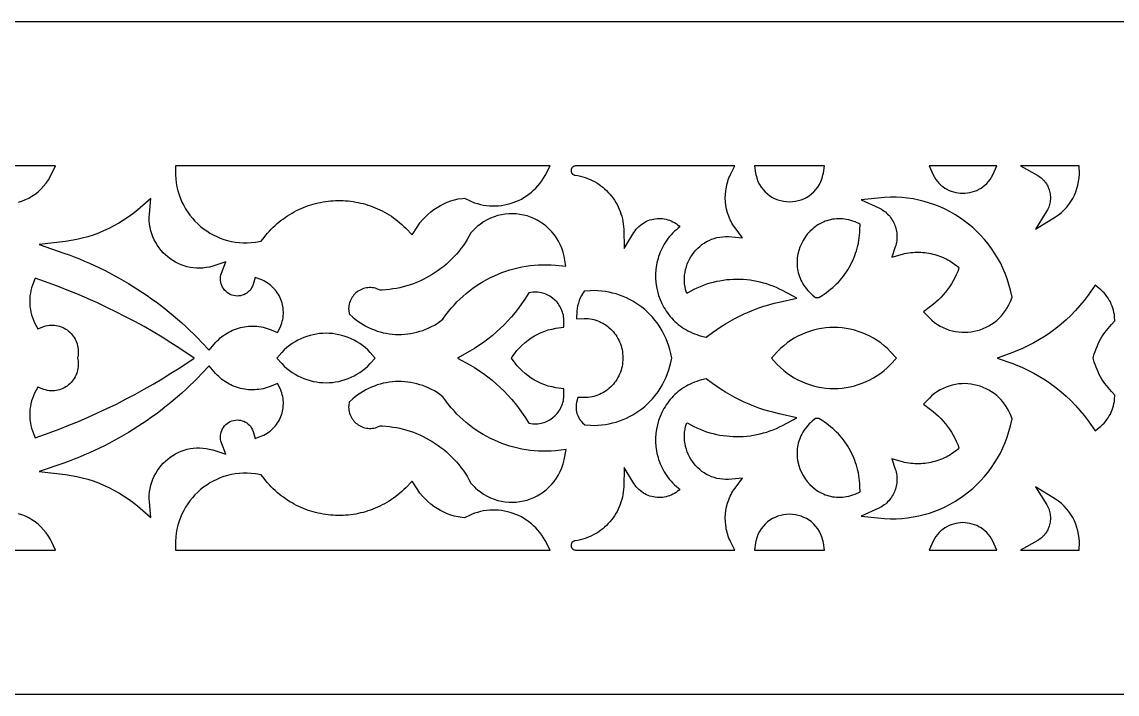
# Model space of a CAD drawing. Extents: x 431 to 1231, y 1060 to 1200.
# Drawn here: x 577.6 to 805.5, y 1060.1 to 1200.1 of the extents above; entities that cross this region are included whole.
import ezdxf

# ---------------------------------------------------------------- set-up
doc = ezdxf.new("R2010")
doc.units = 0
doc.layers.add('LAYER_2', color=174, linetype='CONTINUOUS')

msp = doc.modelspace()

# ---------------------------------------------------------------- linework, layer by layer
at = {"layer": 'LAYER_2'}
for points in [[(430.92, 1060.08), (1230.92, 1060.08), (1230.92, 1200.08), (430.92, 1200.08)], [(687.5, 1170.08), (609.49, 1170.08), (609.51, 1168.25), (609.57, 1167.39), (609.67, 1166.54), (609.83, 1165.71), (610.02, 1164.89), (610.27, 1164.1), (610.55, 1163.33), (610.87, 1162.57), (611.23, 1161.84), (611.63, 1161.14), (612.07, 1160.46), (612.54, 1159.81), (613.05, 1159.19), (613.58, 1158.59), (614.15, 1158.03), (614.74, 1157.5), (615.37, 1157), (616.01, 1156.54), (616.69, 1156.11), (617.38, 1155.71), (618.1, 1155.36), (618.84, 1155.05), (619.6, 1154.77), (620.37, 1154.54), (621.17, 1154.35), (621.97, 1154.21), (622.79, 1154.11), (623.62, 1154.06), (624.46, 1154.06), (625.3, 1154.11), (626.15, 1154.21), (627.37, 1154.42), (627.97, 1155.21), (628.33, 1155.66), (628.7, 1156.09), (629.08, 1156.52), (629.46, 1156.93), (629.86, 1157.32), (630.27, 1157.71), (630.68, 1158.08), (631.1, 1158.43), (631.53, 1158.77), (631.97, 1159.1), (632.41, 1159.42), (632.86, 1159.72), (633.32, 1160), (633.79, 1160.28), (634.25, 1160.54), (634.73, 1160.79), (635.21, 1161.02), (635.69, 1161.24), (636.18, 1161.44), (636.68, 1161.64), (637.18, 1161.81), (637.68, 1161.98), (638.18, 1162.13), (638.69, 1162.27), (639.2, 1162.39), (639.72, 1162.5), (640.23, 1162.6), (640.75, 1162.68), (641.27, 1162.75), (641.8, 1162.8), (642.32, 1162.84), (642.84, 1162.87), (643.37, 1162.88), (643.89, 1162.88), (644.42, 1162.86), (644.94, 1162.83), (645.46, 1162.79), (645.99, 1162.73), (646.51, 1162.66), (647.03, 1162.57), (647.55, 1162.48), (648.06, 1162.36), (648.58, 1162.23), (649.09, 1162.09), (649.59, 1161.94), (650.1, 1161.77), (650.6, 1161.58), (651.1, 1161.38), (651.59, 1161.17), (652.08, 1160.94), (652.56, 1160.7), (653.04, 1160.45), (653.52, 1160.18), (653.98, 1159.89), (654.45, 1159.59), (654.9, 1159.28), (655.35, 1158.95), (655.79, 1158.61), (656.23, 1158.25), (656.66, 1157.88), (657.08, 1157.5), (657.49, 1157.09), (658.8, 1155.75), (659.93, 1157.55), (660.41, 1158.21), (660.92, 1158.84), (661.47, 1159.44), (662.05, 1160), (662.66, 1160.52), (663.3, 1161), (663.96, 1161.44), (664.65, 1161.84), (665.36, 1162.2), (666.09, 1162.52), (666.84, 1162.79), (667.61, 1163.02), (668.39, 1163.2), (669.18, 1163.33), (669.69, 1163.39), (669.96, 1163.23), (670.56, 1162.93), (671.16, 1162.66), (671.77, 1162.43), (672.38, 1162.23), (673, 1162.07), (673.63, 1161.94), (674.25, 1161.84), (674.88, 1161.78), (675.51, 1161.75), (676.14, 1161.76), (676.76, 1161.79), (677.38, 1161.86), (678, 1161.96), (678.6, 1162.09), (679.2, 1162.25), (679.8, 1162.44), (680.38, 1162.66), (680.95, 1162.91), (681.51, 1163.19), (682.05, 1163.5), (682.58, 1163.84), (683.09, 1164.21), (683.59, 1164.6), (684.06, 1165.02), (684.52, 1165.47), (684.96, 1165.94), (685.37, 1166.44), (685.76, 1166.97), (686.12, 1167.52), (686.46, 1168.09)], [(725.94, 1170.08), (692.87, 1170.08), (692.75, 1170.08), (692.65, 1170.06), (692.55, 1170.04), (692.46, 1170.01), (692.37, 1169.97), (692.29, 1169.92), (692.22, 1169.87), (692.15, 1169.81), (692.09, 1169.74), (692.04, 1169.67), (692, 1169.6), (691.96, 1169.52), (691.9, 1169.36), (691.87, 1169.19), (691.87, 1169.02), (691.9, 1168.85), (691.93, 1168.76), (691.96, 1168.68), (692, 1168.6), (692.05, 1168.53), (692.1, 1168.46), (692.16, 1168.4), (692.23, 1168.34), (692.31, 1168.29), (692.4, 1168.24), (692.49, 1168.2), (692.59, 1168.17), (692.7, 1168.15), (693.26, 1168.06), (693.79, 1167.94), (694.31, 1167.81), (694.82, 1167.65), (695.31, 1167.47), (695.8, 1167.27), (696.28, 1167.05), (696.74, 1166.81), (697.19, 1166.54), (697.63, 1166.26), (698.05, 1165.96), (698.46, 1165.64), (698.85, 1165.3), (699.23, 1164.95), (699.6, 1164.58), (699.94, 1164.19), (700.27, 1163.79), (700.59, 1163.37), (700.88, 1162.94), (701.16, 1162.5), (701.42, 1162.04), (701.65, 1161.57), (701.87, 1161.09), (702.07, 1160.6), (702.24, 1160.1), (702.4, 1159.59), (702.53, 1159.07), (702.64, 1158.54), (702.73, 1158), (702.79, 1157.46), (702.83, 1156.9), (702.92, 1152.88), (704.93, 1156.25), (705.17, 1156.59), (705.43, 1156.92), (705.69, 1157.22), (705.98, 1157.5), (706.28, 1157.76), (706.59, 1157.99), (706.91, 1158.2), (707.24, 1158.4), (707.58, 1158.57), (707.93, 1158.72), (708.28, 1158.84), (708.64, 1158.95), (709.01, 1159.03), (709.38, 1159.09), (709.75, 1159.13), (710.13, 1159.15), (710.5, 1159.14), (710.88, 1159.11), (711.25, 1159.06), (711.62, 1158.99), (711.98, 1158.89), (712.34, 1158.77), (712.7, 1158.63), (713.04, 1158.47), (713.38, 1158.28), (713.71, 1158.07), (714.03, 1157.83), (714.34, 1157.58), (714.51, 1157.41), (714.17, 1157.14), (713.78, 1156.81), (713.4, 1156.47), (713.04, 1156.12), (712.7, 1155.76), (712.38, 1155.39), (712.07, 1155.01), (711.79, 1154.62), (711.51, 1154.22), (711.26, 1153.81), (711.02, 1153.4), (710.8, 1152.98), (710.6, 1152.56), (710.41, 1152.13), (710.24, 1151.69), (710.09, 1151.25), (709.96, 1150.81), (709.84, 1150.36), (709.73, 1149.91), (709.65, 1149.46), (709.58, 1149), (709.52, 1148.54), (709.46, 1147.63), (709.46, 1146.72), (709.52, 1145.81), (709.65, 1144.9), (709.84, 1144.01), (710.08, 1143.13), (710.39, 1142.27), (710.75, 1141.44), (710.96, 1141.02), (711.18, 1140.62), (711.42, 1140.22), (711.66, 1139.84), (711.93, 1139.46), (712.21, 1139.09), (712.5, 1138.73), (712.8, 1138.37), (713.13, 1138.03), (713.46, 1137.7), (713.81, 1137.39), (714.17, 1137.08), (714.55, 1136.79), (714.94, 1136.51), (715.34, 1136.24), (715.76, 1135.99), (716.19, 1135.75), (716.63, 1135.53), (717.09, 1135.32), (717.56, 1135.13), (718.04, 1134.96), (718.53, 1134.8), (719.04, 1134.66), (720, 1134.44), (721.27, 1135.39), (722.17, 1136.03), (723.09, 1136.64), (724.03, 1137.22), (724.97, 1137.78), (725.94, 1138.3), (726.92, 1138.8), (727.91, 1139.27), (728.91, 1139.71), (729.93, 1140.12), (730.95, 1140.5), (731.99, 1140.86), (733.04, 1141.18), (734.1, 1141.47), (735.17, 1141.73), (738.82, 1142.52), (735.9, 1144.12), (735.25, 1144.44), (734.59, 1144.74), (733.93, 1145.02), (733.25, 1145.27), (732.58, 1145.5), (731.89, 1145.7), (731.2, 1145.88), (730.51, 1146.04), (729.81, 1146.17), (729.11, 1146.27), (728.41, 1146.35), (727.71, 1146.41), (727, 1146.44), (726.3, 1146.45), (725.6, 1146.43), (724.89, 1146.39), (724.19, 1146.33), (723.49, 1146.24), (722.8, 1146.12), (722.1, 1145.99), (721.41, 1145.82), (720.73, 1145.64), (720.05, 1145.43), (719.38, 1145.2), (718.71, 1144.94), (718.05, 1144.66), (717.4, 1144.35), (716.76, 1144.02), (716.13, 1143.67), (715.94, 1143.55), (715.88, 1143.71), (715.71, 1144.32), (715.59, 1144.93), (715.5, 1145.54), (715.46, 1146.14), (715.46, 1146.74), (715.5, 1147.33), (715.58, 1147.91), (715.7, 1148.49), (715.85, 1149.05), (716.03, 1149.6), (716.26, 1150.14), (716.51, 1150.66), (716.8, 1151.16), (717.11, 1151.64), (717.46, 1152.1), (717.83, 1152.54), (718.23, 1152.95), (718.66, 1153.34), (719.11, 1153.7), (719.58, 1154.02), (720.07, 1154.32), (720.58, 1154.58), (721.12, 1154.81), (721.67, 1155), (722.23, 1155.16), (722.82, 1155.27), (723.42, 1155.35), (724.03, 1155.38), (724.66, 1155.37), (727.52, 1155.11), (725.99, 1157.19), (725.76, 1157.51), (725.55, 1157.85), (725.35, 1158.19), (725.17, 1158.53), (725, 1158.88), (724.84, 1159.24), (724.69, 1159.6), (724.56, 1159.97), (724.44, 1160.33), (724.24, 1161.08), (724.09, 1161.84), (724, 1162.61), (723.96, 1163.38), (723.98, 1164.16), (724.05, 1164.93), (724.18, 1165.71), (724.26, 1166.08), (724.35, 1166.46), (724.46, 1166.83), (724.59, 1167.21), (724.73, 1167.58), (724.88, 1167.94), (725.05, 1168.3)], [(743.87, 1166.87), (744.11, 1167.53), (744.29, 1168.23), (744.37, 1168.61), (744.58, 1170.08), (730.05, 1170.08), (730.26, 1168.61), (730.33, 1168.24), (730.42, 1167.88), (730.52, 1167.52), (730.76, 1166.87), (731.06, 1166.25), (731.41, 1165.67), (731.81, 1165.15), (732.25, 1164.67), (732.72, 1164.24), (733.23, 1163.87), (733.76, 1163.54), (734.32, 1163.26), (734.9, 1163.04), (735.49, 1162.87), (736.09, 1162.74), (736.7, 1162.67), (737.32, 1162.64), (737.93, 1162.67), (738.54, 1162.74), (739.14, 1162.87), (739.73, 1163.04), (740.31, 1163.26), (740.87, 1163.54), (741.4, 1163.87), (741.91, 1164.24), (742.38, 1164.67), (742.82, 1165.15), (743.22, 1165.67), (743.57, 1166.25)], [(779.64, 1168.23), (780.48, 1170.08), (766.36, 1170.08), (767.2, 1168.23), (767.47, 1167.74), (767.77, 1167.28), (768.1, 1166.85), (768.45, 1166.46), (768.83, 1166.1), (769.23, 1165.77), (769.65, 1165.48), (770.08, 1165.22), (770.53, 1165), (770.99, 1164.81), (771.47, 1164.66), (771.95, 1164.54), (772.44, 1164.45), (772.93, 1164.4), (773.42, 1164.38), (773.91, 1164.4), (774.4, 1164.45), (774.89, 1164.54), (775.37, 1164.66), (775.84, 1164.81), (776.31, 1165), (776.76, 1165.22), (777.19, 1165.48), (777.61, 1165.77), (778.01, 1166.1), (778.39, 1166.46), (778.74, 1166.85), (779.07, 1167.28), (779.37, 1167.74)], [(797.51, 1166.85), (797.6, 1167.61), (797.65, 1168.38), (797.63, 1170.08), (785.38, 1170.08), (789, 1168.1), (789.25, 1167.95), (789.48, 1167.78), (789.71, 1167.61), (789.92, 1167.42), (790.12, 1167.22), (790.31, 1167.02), (790.49, 1166.8), (790.66, 1166.58), (790.81, 1166.34), (790.95, 1166.1), (791.08, 1165.86), (791.19, 1165.6), (791.3, 1165.35), (791.39, 1165.08), (791.46, 1164.82), (791.52, 1164.54), (791.57, 1164.27), (791.61, 1163.99), (791.63, 1163.71), (791.63, 1163.43), (791.63, 1163.15), (791.6, 1162.87), (791.57, 1162.59), (791.52, 1162.31), (791.45, 1162.04), (791.37, 1161.76), (791.27, 1161.49), (791.16, 1161.22), (791.03, 1160.96), (790.89, 1160.7), (788.53, 1156.93), (792.72, 1159.47), (793.34, 1159.91), (793.93, 1160.39), (794.48, 1160.91), (794.99, 1161.46), (795.46, 1162.05), (795.89, 1162.67), (796.28, 1163.31), (796.62, 1163.98), (796.91, 1164.67), (797.16, 1165.38), (797.36, 1166.11)], [(604.41, 1163.3), (601.59, 1160.87), (600.65, 1160.14), (599.69, 1159.44), (598.71, 1158.78), (597.7, 1158.16), (596.67, 1157.58), (595.63, 1157.05), (594.56, 1156.56), (593.47, 1156.11), (592.37, 1155.7), (591.25, 1155.34), (590.11, 1155.03), (588.97, 1154.76), (587.81, 1154.53), (586.64, 1154.36), (581.14, 1153.75), (586.31, 1151.95), (587.39, 1151.56), (588.46, 1151.15), (589.53, 1150.72), (590.59, 1150.28), (591.64, 1149.82), (592.68, 1149.35), (593.72, 1148.86), (594.75, 1148.35), (595.76, 1147.83), (596.77, 1147.29), (597.78, 1146.73), (598.77, 1146.16), (599.75, 1145.58), (600.73, 1144.98), (601.7, 1144.36), (602.65, 1143.73), (603.6, 1143.09), (604.54, 1142.43), (605.47, 1141.75), (606.38, 1141.06), (607.29, 1140.36), (608.19, 1139.64), (609.07, 1138.91), (609.95, 1138.16), (610.81, 1137.4), (611.67, 1136.62), (612.51, 1135.84), (613.34, 1135.03), (614.16, 1134.22), (614.96, 1133.39), (616.56, 1131.7), (617.58, 1132.98), (617.88, 1133.32), (618.19, 1133.64), (618.51, 1133.95), (618.84, 1134.25), (619.19, 1134.53), (619.54, 1134.79), (619.9, 1135.04), (620.27, 1135.27), (620.65, 1135.48), (621.03, 1135.68), (621.42, 1135.86), (621.82, 1136.02), (622.23, 1136.17), (622.63, 1136.3), (623.05, 1136.41), (623.47, 1136.51), (623.89, 1136.59), (624.31, 1136.65), (624.74, 1136.69), (625.17, 1136.71), (625.6, 1136.72), (626.03, 1136.71), (626.46, 1136.68), (626.89, 1136.63), (627.32, 1136.57), (627.75, 1136.48), (628.18, 1136.38), (628.6, 1136.25), (629.02, 1136.11), (629.44, 1135.95), (630.77, 1135.37), (631.35, 1136.59), (631.51, 1136.96), (631.64, 1137.34), (631.75, 1137.73), (631.84, 1138.11), (631.9, 1138.5), (631.95, 1138.89), (631.97, 1139.27), (631.98, 1139.66), (631.96, 1140.04), (631.93, 1140.43), (631.87, 1140.8), (631.8, 1141.18), (631.71, 1141.55), (631.6, 1141.91), (631.47, 1142.27), (631.32, 1142.62), (631.15, 1142.96), (630.97, 1143.29), (630.77, 1143.61), (630.55, 1143.93), (630.32, 1144.23), (630.07, 1144.52), (629.8, 1144.8), (629.52, 1145.07), (629.22, 1145.32), (628.9, 1145.55), (628.58, 1145.77), (628.23, 1145.98), (627.88, 1146.16), (627.5, 1146.33), (626.12, 1146.86), (625.7, 1145.38), (625.55, 1145.02), (625.37, 1144.69), (625.17, 1144.38), (624.93, 1144.1), (624.67, 1143.85), (624.38, 1143.62), (624.08, 1143.43), (623.76, 1143.27), (623.42, 1143.15), (623.07, 1143.06), (622.72, 1143), (622.36, 1142.99), (621.99, 1143.01), (621.63, 1143.07), (621.26, 1143.18), (620.9, 1143.33), (620.57, 1143.51), (620.27, 1143.72), (619.99, 1143.97), (619.74, 1144.23), (619.52, 1144.53), (619.33, 1144.84), (619.17, 1145.18), (619.04, 1145.52), (618.95, 1145.89), (618.9, 1146.25), (618.88, 1146.63), (618.91, 1147.01), (618.97, 1147.39), (619.08, 1147.76), (620.02, 1150.14), (617.27, 1149.21), (616.58, 1149.03), (615.9, 1148.9), (615.22, 1148.82), (614.55, 1148.79), (613.88, 1148.8), (613.22, 1148.85), (612.58, 1148.95), (611.94, 1149.09), (611.31, 1149.27), (610.7, 1149.49), (610.11, 1149.75), (609.53, 1150.04), (608.98, 1150.37), (608.44, 1150.73), (607.93, 1151.12), (607.44, 1151.55), (606.97, 1152.01), (606.54, 1152.49), (606.13, 1153.01), (605.75, 1153.54), (605.41, 1154.11), (605.1, 1154.69), (604.83, 1155.3), (604.6, 1155.93), (604.4, 1156.58), (604.25, 1157.24), (604.14, 1157.93), (604.07, 1158.62), (604.05, 1159.34), (604.08, 1160.06)], [(763.08, 1163.2), (761.91, 1163.37), (760.73, 1163.49), (759.53, 1163.55), (758.33, 1163.55), (757.11, 1163.49), (752.25, 1163.02), (755.92, 1161.37), (756.22, 1161.22), (756.5, 1161.06), (756.77, 1160.88), (757.03, 1160.69), (757.29, 1160.5), (757.53, 1160.28), (757.75, 1160.06), (757.97, 1159.83), (758.18, 1159.59), (758.37, 1159.34), (758.55, 1159.08), (758.72, 1158.81), (758.88, 1158.54), (759.02, 1158.25), (759.15, 1157.96), (759.27, 1157.67), (759.37, 1157.37), (759.46, 1157.06), (759.53, 1156.75), (759.59, 1156.44), (759.64, 1156.12), (759.67, 1155.8), (759.68, 1155.48), (759.68, 1155.15), (759.66, 1154.83), (759.63, 1154.5), (759.59, 1154.18), (759.52, 1153.85), (759.44, 1153.53), (759.34, 1153.21), (758.59, 1151.1), (760.87, 1151.72), (761.29, 1151.82), (761.71, 1151.91), (762.13, 1151.98), (762.56, 1152.04), (762.98, 1152.08), (763.41, 1152.11), (763.83, 1152.12), (764.25, 1152.12), (764.67, 1152.11), (765.1, 1152.08), (765.52, 1152.04), (765.93, 1151.99), (766.35, 1151.92), (766.76, 1151.84), (767.17, 1151.74), (767.58, 1151.63), (767.98, 1151.51), (768.38, 1151.38), (768.78, 1151.23), (769.17, 1151.07), (769.56, 1150.9), (769.94, 1150.71), (770.31, 1150.51), (770.68, 1150.3), (771.05, 1150.07), (771.41, 1149.84), (771.76, 1149.59), (772.1, 1149.32), (772.44, 1149.05), (772.64, 1148.88), (772.6, 1148.77), (772.33, 1148.09), (772.04, 1147.43), (771.73, 1146.78), (771.38, 1146.15), (771.02, 1145.53), (770.62, 1144.93), (770.21, 1144.35), (769.77, 1143.79), (769.31, 1143.24), (768.83, 1142.71), (768.33, 1142.21), (767.8, 1141.72), (767.26, 1141.25), (766.69, 1140.81), (765.2, 1139.73), (766.44, 1138.42), (766.97, 1137.93), (767.52, 1137.48), (768.1, 1137.08), (768.69, 1136.72), (769.3, 1136.41), (769.92, 1136.14), (770.56, 1135.91), (771.2, 1135.73), (771.85, 1135.59), (772.5, 1135.5), (773.16, 1135.44), (773.82, 1135.43), (774.47, 1135.46), (775.12, 1135.53), (775.77, 1135.64), (776.4, 1135.79), (777.03, 1135.98), (777.65, 1136.21), (778.25, 1136.48), (778.83, 1136.78), (779.4, 1137.12), (779.94, 1137.5), (780.46, 1137.92), (780.96, 1138.38), (781.43, 1138.87), (781.88, 1139.39), (782.29, 1139.95), (782.66, 1140.54), (783.01, 1141.17), (783.31, 1141.83), (783.67, 1142.76), (783.34, 1144.23), (783.01, 1145.41), (782.64, 1146.57), (782.21, 1147.7), (781.73, 1148.81), (781.21, 1149.88), (780.64, 1150.92), (780.02, 1151.93), (779.37, 1152.9), (778.67, 1153.84), (777.93, 1154.74), (777.15, 1155.61), (776.33, 1156.44), (775.48, 1157.23), (774.6, 1157.98), (773.68, 1158.68), (772.74, 1159.35), (771.76, 1159.97), (770.76, 1160.54), (769.73, 1161.07), (768.67, 1161.55), (767.59, 1161.98), (766.49, 1162.36), (765.37, 1162.7), (764.24, 1162.97)], [(690.78, 1149.18), (690.51, 1150.86), (690.43, 1151.3), (690.21, 1152.13), (689.94, 1152.93), (689.62, 1153.7), (689.25, 1154.43), (688.82, 1155.12), (688.36, 1155.78), (687.85, 1156.38), (687.31, 1156.95), (686.73, 1157.48), (686.12, 1157.96), (685.48, 1158.39), (684.82, 1158.78), (684.13, 1159.12), (683.42, 1159.41), (682.69, 1159.66), (681.95, 1159.85), (681.2, 1160), (680.44, 1160.09), (679.67, 1160.13), (678.9, 1160.12), (678.12, 1160.05), (677.36, 1159.93), (676.59, 1159.75), (675.84, 1159.51), (675.1, 1159.22), (674.37, 1158.87), (673.66, 1158.46), (672.98, 1157.99), (672.32, 1157.46), (671.69, 1156.88), (671.38, 1156.55), (671.02, 1156.15), (670.6, 1155.38), (670.21, 1154.73), (669.8, 1154.09), (669.37, 1153.47), (668.93, 1152.87), (668.47, 1152.29), (667.99, 1151.72), (667.49, 1151.18), (666.97, 1150.65), (666.44, 1150.13), (665.9, 1149.64), (665.34, 1149.17), (664.76, 1148.72), (664.18, 1148.28), (663.57, 1147.87), (662.96, 1147.47), (662.33, 1147.1), (661.69, 1146.75), (661.04, 1146.42), (660.38, 1146.11), (659.71, 1145.83), (659.03, 1145.56), (658.34, 1145.32), (657.65, 1145.1), (656.94, 1144.9), (656.23, 1144.73), (655.51, 1144.58), (654.78, 1144.46), (654.04, 1144.36), (653.31, 1144.29), (652.56, 1144.24), (652.09, 1144.22), (651.76, 1144.38), (651.45, 1144.5), (651.14, 1144.6), (650.82, 1144.67), (650.5, 1144.72), (650.19, 1144.75), (649.87, 1144.75), (649.56, 1144.73), (649.25, 1144.68), (648.95, 1144.62), (648.66, 1144.53), (648.37, 1144.43), (648.09, 1144.3), (647.82, 1144.16), (647.57, 1144.01), (647.32, 1143.83), (647.09, 1143.64), (646.87, 1143.43), (646.66, 1143.21), (646.47, 1142.97), (646.29, 1142.72), (646.13, 1142.46), (645.99, 1142.19), (645.86, 1141.9), (645.76, 1141.6), (645.67, 1141.29), (645.61, 1140.98), (645.58, 1140.65), (645.56, 1140.32), (645.57, 1139.98), (645.64, 1139.31), (646.4, 1138.61), (646.92, 1138.18), (647.45, 1137.78), (648, 1137.4), (648.56, 1137.05), (649.13, 1136.72), (649.72, 1136.43), (650.31, 1136.16), (650.91, 1135.92), (651.52, 1135.7), (652.14, 1135.52), (652.77, 1135.36), (653.4, 1135.23), (654.03, 1135.12), (654.67, 1135.05), (655.31, 1135), (655.95, 1134.98), (656.59, 1134.99), (657.23, 1135.03), (657.87, 1135.09), (658.51, 1135.19), (659.14, 1135.31), (659.77, 1135.46), (660.39, 1135.64), (661.01, 1135.84), (661.62, 1136.08), (662.22, 1136.34), (662.82, 1136.63), (663.4, 1136.95), (663.97, 1137.3), (664.53, 1137.68), (665.18, 1138.16), (665.81, 1139.04), (666.35, 1139.75), (666.92, 1140.44), (667.5, 1141.11), (668.11, 1141.75), (668.73, 1142.37), (669.38, 1142.97), (670.04, 1143.54), (670.72, 1144.09), (671.41, 1144.61), (672.12, 1145.11), (672.85, 1145.58), (673.59, 1146.03), (674.34, 1146.45), (675.11, 1146.85), (675.89, 1147.22), (676.68, 1147.56), (677.48, 1147.88), (678.29, 1148.17), (679.11, 1148.43), (679.94, 1148.67), (680.78, 1148.87), (681.63, 1149.05), (682.48, 1149.2), (683.34, 1149.32), (684.2, 1149.41), (685.07, 1149.47), (685.95, 1149.5), (686.82, 1149.5), (687.71, 1149.47), (688.59, 1149.41)], [(749.17, 1148.02), (749.47, 1148.48), (749.75, 1148.94), (750.01, 1149.42), (750.26, 1149.9), (750.49, 1150.39), (750.71, 1150.89), (750.91, 1151.4), (751.09, 1151.91), (751.26, 1152.43), (751.41, 1152.96), (751.55, 1153.49), (751.66, 1154.02), (751.76, 1154.57), (751.84, 1155.11), (751.91, 1155.67), (751.95, 1156.22), (751.98, 1156.78), (752, 1157.98), (750.97, 1158.42), (750.53, 1158.58), (750.09, 1158.72), (749.65, 1158.84), (749.22, 1158.93), (748.78, 1159), (748.35, 1159.05), (747.93, 1159.08), (747.51, 1159.08), (747.09, 1159.06), (746.68, 1159.03), (746.28, 1158.97), (745.88, 1158.89), (745.49, 1158.8), (745.11, 1158.68), (744.74, 1158.55), (744.37, 1158.4), (744.02, 1158.24), (743.67, 1158.06), (743.34, 1157.86), (743.01, 1157.65), (742.69, 1157.43), (742.39, 1157.19), (742.09, 1156.94), (741.54, 1156.41), (741.03, 1155.84), (740.57, 1155.22), (740.16, 1154.57), (739.8, 1153.89), (739.5, 1153.19), (739.26, 1152.46), (739.07, 1151.71), (738.95, 1150.95), (738.89, 1150.18), (738.89, 1149.78), (738.9, 1149.39), (738.93, 1149), (738.98, 1148.61), (739.05, 1148.22), (739.14, 1147.83), (739.25, 1147.44), (739.37, 1147.06), (739.52, 1146.68), (739.69, 1146.3), (739.87, 1145.93), (740.08, 1145.56), (740.31, 1145.2), (740.56, 1144.84), (740.83, 1144.5), (741.12, 1144.16), (741.43, 1143.83), (741.76, 1143.51), (742.12, 1143.2), (742.76, 1142.69), (743.4, 1142.7), (744.09, 1143.11), (744.56, 1143.41), (745.02, 1143.73), (745.46, 1144.05), (745.89, 1144.4), (746.31, 1144.75), (746.72, 1145.12), (747.11, 1145.5), (747.49, 1145.89), (747.85, 1146.29), (748.21, 1146.71), (748.54, 1147.14), (748.87, 1147.57)], [(580.29, 1113.49), (583.25, 1114.53), (585.29, 1115.28), (587.31, 1116.07), (589.32, 1116.89), (591.32, 1117.75), (593.3, 1118.63), (595.26, 1119.55), (597.21, 1120.5), (599.15, 1121.49), (601.07, 1122.51), (602.97, 1123.56), (604.85, 1124.64), (606.72, 1125.75), (608.57, 1126.9), (610.4, 1128.07), (613.42, 1130.08), (610.4, 1132.09), (608.57, 1133.27), (606.72, 1134.42), (604.85, 1135.53), (602.97, 1136.61), (601.07, 1137.66), (599.15, 1138.68), (597.21, 1139.66), (595.26, 1140.62), (593.3, 1141.54), (591.32, 1142.42), (589.32, 1143.28), (587.31, 1144.1), (585.29, 1144.88), (583.25, 1145.64), (580.29, 1146.68), (579.74, 1145.26), (579.57, 1144.7), (579.42, 1144.14), (579.31, 1143.58), (579.23, 1143.01), (579.18, 1142.44), (579.17, 1141.87), (579.18, 1141.3), (579.23, 1140.73), (579.31, 1140.16), (579.42, 1139.6), (579.56, 1139.04), (579.73, 1138.49), (579.94, 1137.95), (580.18, 1137.42), (580.85, 1136.13), (582.11, 1136.63), (582.49, 1136.75), (582.86, 1136.84), (583.24, 1136.9), (583.61, 1136.93), (583.97, 1136.94), (584.33, 1136.92), (584.69, 1136.88), (585.04, 1136.81), (585.39, 1136.71), (585.72, 1136.6), (586.05, 1136.46), (586.37, 1136.3), (586.68, 1136.12), (586.98, 1135.92), (587.26, 1135.7), (587.53, 1135.46), (587.79, 1135.21), (588.03, 1134.94), (588.25, 1134.65), (588.45, 1134.35), (588.63, 1134.03), (588.79, 1133.7), (588.93, 1133.36), (589.05, 1133.01), (589.15, 1132.64), (589.22, 1132.27), (589.26, 1131.89), (589.28, 1131.5), (589.27, 1131.1), (589.23, 1130.69), (589.13, 1130.08), (589.23, 1129.48), (589.27, 1129.07), (589.28, 1128.67), (589.26, 1128.28), (589.22, 1127.9), (589.15, 1127.52), (589.05, 1127.16), (588.93, 1126.81), (588.79, 1126.47), (588.63, 1126.14), (588.45, 1125.82), (588.25, 1125.52), (588.03, 1125.23), (587.79, 1124.96), (587.53, 1124.71), (587.26, 1124.47), (586.98, 1124.25), (586.68, 1124.05), (586.37, 1123.87), (586.05, 1123.71), (585.72, 1123.57), (585.39, 1123.45), (585.04, 1123.36), (584.69, 1123.29), (584.33, 1123.25), (583.97, 1123.23), (583.61, 1123.23), (583.24, 1123.27), (582.86, 1123.33), (582.49, 1123.42), (582.11, 1123.54), (580.85, 1124.04), (580.18, 1122.75), (579.94, 1122.21), (579.73, 1121.67), (579.56, 1121.13), (579.42, 1120.57), (579.31, 1120.01), (579.23, 1119.44), (579.18, 1118.87), (579.17, 1118.3), (579.18, 1117.73), (579.23, 1117.16), (579.31, 1116.59), (579.42, 1116.02), (579.57, 1115.46), (579.74, 1114.91)], [(780.57, 1130.08), (783.79, 1128.93), (784.43, 1128.69), (785.71, 1128.15), (786.96, 1127.57), (788.18, 1126.93), (789.38, 1126.25), (790.55, 1125.52), (791.68, 1124.75), (792.79, 1123.93), (793.86, 1123.06), (794.89, 1122.15), (795.89, 1121.2), (796.86, 1120.21), (797.78, 1119.17), (798.67, 1118.1), (799.51, 1116.99), (800.94, 1114.93), (802.12, 1115.9), (802.47, 1116.21), (802.79, 1116.54), (803.1, 1116.89), (803.38, 1117.25), (803.64, 1117.63), (803.89, 1118.02), (804.11, 1118.42), (804.3, 1118.83), (804.48, 1119.26), (804.63, 1119.69), (804.76, 1120.14), (804.86, 1120.59), (804.94, 1121.04), (805, 1121.51), (805.05, 1122.37), (804.35, 1123.09), (803.98, 1123.5), (803.62, 1123.92), (803.28, 1124.35), (802.95, 1124.79), (802.64, 1125.25), (802.35, 1125.71), (802.07, 1126.19), (801.81, 1126.67), (801.56, 1127.17), (801.34, 1127.67), (801.13, 1128.18), (800.93, 1128.7), (800.76, 1129.23), (800.6, 1129.76), (800.52, 1130.08), (800.6, 1130.4), (800.76, 1130.94), (800.93, 1131.47), (801.13, 1131.99), (801.34, 1132.5), (801.56, 1133), (801.81, 1133.49), (802.07, 1133.98), (802.35, 1134.46), (802.64, 1134.92), (802.95, 1135.38), (803.28, 1135.82), (803.62, 1136.25), (803.98, 1136.67), (804.35, 1137.08), (805.05, 1137.79), (805, 1138.66), (804.94, 1139.12), (804.86, 1139.58), (804.76, 1140.03), (804.63, 1140.48), (804.48, 1140.91), (804.3, 1141.33), (804.11, 1141.75), (803.89, 1142.15), (803.64, 1142.54), (803.38, 1142.92), (803.1, 1143.28), (802.79, 1143.63), (802.47, 1143.96), (802.12, 1144.27), (800.94, 1145.24), (799.51, 1143.18), (798.67, 1142.07), (797.78, 1141), (796.86, 1139.96), (795.89, 1138.97), (794.89, 1138.02), (793.86, 1137.11), (792.79, 1136.24), (791.68, 1135.42), (790.55, 1134.64), (789.38, 1133.91), (788.18, 1133.23), (786.96, 1132.6), (785.71, 1132.02), (784.43, 1131.48), (783.79, 1131.24)], [(668.24, 1130.08), (670.77, 1128.68), (671.74, 1128.09), (672.69, 1127.48), (673.62, 1126.83), (674.53, 1126.15), (675.41, 1125.45), (676.27, 1124.71), (677.11, 1123.95), (677.92, 1123.15), (678.7, 1122.34), (679.46, 1121.49), (680.19, 1120.62), (680.89, 1119.72), (681.57, 1118.8), (682.21, 1117.86), (683.09, 1116.48), (683.89, 1116.39), (684.24, 1116.37), (684.59, 1116.37), (684.94, 1116.39), (685.28, 1116.43), (685.61, 1116.5), (685.94, 1116.58), (686.26, 1116.67), (686.58, 1116.79), (686.88, 1116.92), (687.18, 1117.07), (687.46, 1117.23), (687.74, 1117.41), (688.01, 1117.61), (688.5, 1118.02), (688.95, 1118.5), (689.34, 1119.01), (689.52, 1119.3), (689.68, 1119.59), (689.83, 1119.89), (689.96, 1120.19), (690.07, 1120.51), (690.17, 1120.83), (690.25, 1121.16), (690.31, 1121.5), (690.35, 1121.84), (690.38, 1122.18), (690.38, 1122.54), (690.33, 1123.68), (688.67, 1123.9), (687.89, 1124.05), (687.12, 1124.25), (686.37, 1124.5), (685.63, 1124.79), (684.91, 1125.12), (684.22, 1125.49), (683.54, 1125.91), (682.9, 1126.36), (682.27, 1126.85), (681.68, 1127.38), (681.12, 1127.95), (680.59, 1128.55), (680.09, 1129.19), (679.63, 1129.86), (679.49, 1130.08), (679.63, 1130.31), (680.09, 1130.98), (680.59, 1131.62), (681.12, 1132.22), (681.68, 1132.78), (682.27, 1133.31), (682.9, 1133.81), (683.54, 1134.26), (684.22, 1134.68), (684.91, 1135.05), (685.63, 1135.38), (686.37, 1135.67), (687.12, 1135.92), (687.89, 1136.12), (688.67, 1136.27), (690.33, 1136.49), (690.38, 1137.63), (690.38, 1137.98), (690.35, 1138.33), (690.31, 1138.67), (690.25, 1139.01), (690.17, 1139.34), (690.07, 1139.66), (689.96, 1139.98), (689.83, 1140.28), (689.68, 1140.58), (689.52, 1140.87), (689.34, 1141.14), (689.15, 1141.41), (688.94, 1141.68), (688.5, 1142.14), (688.01, 1142.56), (687.74, 1142.76), (687.46, 1142.94), (687.18, 1143.1), (686.88, 1143.25), (686.58, 1143.38), (686.26, 1143.5), (685.94, 1143.59), (685.61, 1143.67), (685.28, 1143.73), (684.94, 1143.78), (684.59, 1143.8), (684.24, 1143.8), (683.89, 1143.78), (683.09, 1143.69), (682.21, 1142.31), (681.57, 1141.36), (680.89, 1140.44), (680.19, 1139.55), (679.46, 1138.68), (678.7, 1137.83), (677.92, 1137.01), (677.11, 1136.22), (676.27, 1135.46), (675.41, 1134.72), (674.53, 1134.02), (673.62, 1133.34), (672.69, 1132.69), (671.74, 1132.08), (670.77, 1131.49)], [(697.45, 1116.08), (698.23, 1116.15), (699, 1116.24), (699.76, 1116.38), (700.51, 1116.55), (701.24, 1116.75), (701.97, 1116.99), (702.68, 1117.26), (703.38, 1117.56), (704.05, 1117.9), (704.72, 1118.26), (705.36, 1118.66), (705.99, 1119.08), (706.59, 1119.53), (707.18, 1120.01), (707.74, 1120.51), (708.28, 1121.04), (708.79, 1121.6), (709.28, 1122.18), (709.75, 1122.78), (710.19, 1123.41), (710.6, 1124.05), (710.98, 1124.72), (711.33, 1125.41), (711.66, 1126.12), (711.95, 1126.85), (712.2, 1127.59), (712.43, 1128.35), (712.62, 1129.13), (712.8, 1130.08), (712.62, 1131.04), (712.43, 1131.82), (712.2, 1132.58), (711.95, 1133.32), (711.66, 1134.05), (711.33, 1134.76), (710.98, 1135.45), (710.6, 1136.12), (710.19, 1136.76), (709.75, 1137.39), (709.28, 1137.99), (708.79, 1138.57), (708.28, 1139.13), (707.74, 1139.66), (707.18, 1140.16), (706.59, 1140.64), (705.99, 1141.09), (705.36, 1141.51), (704.72, 1141.91), (704.05, 1142.27), (703.38, 1142.6), (702.68, 1142.91), (701.97, 1143.18), (701.24, 1143.42), (700.51, 1143.62), (699.76, 1143.79), (699, 1143.92), (698.23, 1144.02), (697.45, 1144.08), (696.66, 1144.11), (695.87, 1144.09), (694.56, 1144.01), (694.02, 1143.1), (693.77, 1142.59), (693.55, 1142.06), (693.37, 1141.53), (693.23, 1140.98), (693.13, 1140.42), (693.07, 1139.85), (693.02, 1138.26), (694.55, 1138.33), (694.98, 1138.32), (695.4, 1138.29), (695.81, 1138.24), (696.22, 1138.17), (696.62, 1138.08), (697.01, 1137.96), (697.4, 1137.83), (697.78, 1137.68), (698.14, 1137.51), (698.5, 1137.32), (698.85, 1137.11), (699.18, 1136.89), (699.51, 1136.64), (699.82, 1136.39), (700.12, 1136.11), (700.4, 1135.82), (700.67, 1135.52), (700.93, 1135.21), (701.17, 1134.88), (701.4, 1134.53), (701.6, 1134.18), (701.79, 1133.81), (701.97, 1133.44), (702.12, 1133.05), (702.26, 1132.65), (702.37, 1132.25), (702.46, 1131.83), (702.54, 1131.41), (702.59, 1130.98), (702.62, 1130.54), (702.63, 1130.08), (702.62, 1129.63), (702.59, 1129.19), (702.54, 1128.76), (702.46, 1128.34), (702.37, 1127.92), (702.26, 1127.52), (702.12, 1127.12), (701.97, 1126.73), (701.79, 1126.35), (701.6, 1125.99), (701.4, 1125.63), (701.17, 1125.29), (700.93, 1124.96), (700.67, 1124.65), (700.4, 1124.34), (700.12, 1124.06), (699.82, 1123.78), (699.51, 1123.52), (699.18, 1123.28), (698.85, 1123.06), (698.5, 1122.85), (698.14, 1122.66), (697.78, 1122.49), (697.4, 1122.34), (697.01, 1122.2), (696.62, 1122.09), (696.22, 1122), (695.81, 1121.93), (695.4, 1121.88), (694.98, 1121.85), (694.55, 1121.84), (693.28, 1121.89), (693.01, 1120.83), (692.95, 1120.5), (692.91, 1120.17), (692.9, 1119.84), (692.91, 1119.52), (692.95, 1119.19), (693.01, 1118.87), (693.09, 1118.56), (693.19, 1118.25), (693.31, 1117.94), (693.46, 1117.65), (693.63, 1117.37), (693.82, 1117.1), (694.02, 1116.84), (694.25, 1116.59), (694.74, 1116.15), (695.87, 1116.07), (696.66, 1116.06)], [(733.56, 1130.08), (734.77, 1128.76), (735.43, 1128.12), (736.11, 1127.51), (736.82, 1126.96), (737.56, 1126.44), (738.31, 1125.97), (739.08, 1125.55), (739.87, 1125.17), (740.68, 1124.83), (741.49, 1124.54), (742.32, 1124.3), (743.16, 1124.09), (744.01, 1123.94), (744.86, 1123.83), (745.72, 1123.76), (746.57, 1123.74), (747.43, 1123.76), (748.29, 1123.83), (749.14, 1123.94), (749.98, 1124.09), (750.82, 1124.3), (751.65, 1124.54), (752.47, 1124.83), (753.27, 1125.17), (754.06, 1125.55), (754.84, 1125.97), (755.59, 1126.44), (756.32, 1126.96), (757.03, 1127.51), (757.72, 1128.12), (758.38, 1128.76), (759.58, 1130.08), (758.38, 1131.4), (757.72, 1132.05), (757.03, 1132.65), (756.32, 1133.21), (755.59, 1133.73), (754.84, 1134.19), (754.06, 1134.62), (753.27, 1135), (752.47, 1135.34), (751.65, 1135.63), (750.82, 1135.87), (749.98, 1136.07), (749.14, 1136.23), (748.29, 1136.34), (747.43, 1136.41), (746.57, 1136.43), (745.72, 1136.41), (744.86, 1136.34), (744.01, 1136.23), (743.16, 1136.07), (742.32, 1135.87), (741.49, 1135.63), (740.68, 1135.34), (739.87, 1135), (739.08, 1134.62), (738.31, 1134.19), (737.56, 1133.73), (736.82, 1133.21), (736.11, 1132.65), (735.43, 1132.05), (734.77, 1131.4)], [(630.62, 1130.08), (631.66, 1128.92), (632.17, 1128.41), (632.7, 1127.93), (633.25, 1127.49), (633.82, 1127.08), (634.4, 1126.71), (635.01, 1126.37), (635.62, 1126.07), (636.25, 1125.81), (636.89, 1125.58), (637.53, 1125.38), (638.19, 1125.22), (638.85, 1125.1), (639.51, 1125.01), (640.18, 1124.96), (640.85, 1124.94), (641.52, 1124.96), (642.18, 1125.01), (642.85, 1125.1), (643.51, 1125.22), (644.16, 1125.38), (644.81, 1125.58), (645.45, 1125.81), (646.07, 1126.07), (646.69, 1126.37), (647.29, 1126.71), (647.88, 1127.08), (648.45, 1127.49), (649, 1127.93), (649.53, 1128.41), (650.04, 1128.92), (651.07, 1130.08), (650.04, 1131.25), (649.53, 1131.76), (649, 1132.24), (648.45, 1132.68), (647.88, 1133.09), (647.29, 1133.46), (646.69, 1133.79), (646.07, 1134.09), (645.45, 1134.36), (644.81, 1134.59), (644.16, 1134.79), (643.51, 1134.94), (642.85, 1135.07), (642.18, 1135.16), (641.52, 1135.21), (640.85, 1135.23), (640.18, 1135.21), (639.51, 1135.16), (638.85, 1135.07), (638.19, 1134.94), (637.53, 1134.79), (636.89, 1134.59), (636.25, 1134.36), (635.62, 1134.09), (635.01, 1133.79), (634.4, 1133.46), (633.82, 1133.09), (633.25, 1132.68), (632.7, 1132.24), (632.17, 1131.76), (631.66, 1131.25)], [(592.37, 1104.47), (593.47, 1104.06), (594.56, 1103.61), (595.63, 1103.12), (596.67, 1102.59), (597.7, 1102.01), (598.71, 1101.39), (599.69, 1100.73), (600.65, 1100.03), (601.59, 1099.29), (604.41, 1096.86), (604.08, 1100.1), (604.05, 1100.83), (604.07, 1101.54), (604.14, 1102.24), (604.25, 1102.93), (604.4, 1103.59), (604.6, 1104.24), (604.83, 1104.87), (605.1, 1105.47), (605.41, 1106.06), (605.75, 1106.62), (606.13, 1107.16), (606.54, 1107.67), (606.97, 1108.16), (607.44, 1108.62), (607.93, 1109.04), (608.44, 1109.44), (608.98, 1109.8), (609.53, 1110.13), (610.11, 1110.42), (610.7, 1110.68), (611.31, 1110.9), (611.94, 1111.08), (612.58, 1111.22), (613.22, 1111.31), (613.88, 1111.37), (614.55, 1111.38), (615.22, 1111.34), (615.9, 1111.26), (616.58, 1111.13), (617.27, 1110.95), (620.02, 1110.03), (619.08, 1112.41), (618.97, 1112.78), (618.91, 1113.16), (618.88, 1113.54), (618.9, 1113.91), (618.95, 1114.28), (619.04, 1114.64), (619.17, 1114.99), (619.33, 1115.33), (619.52, 1115.64), (619.74, 1115.93), (619.99, 1116.2), (620.27, 1116.44), (620.57, 1116.66), (620.9, 1116.84), (621.26, 1116.99), (621.63, 1117.09), (621.99, 1117.16), (622.36, 1117.18), (622.72, 1117.17), (623.07, 1117.11), (623.42, 1117.02), (623.76, 1116.9), (624.08, 1116.74), (624.38, 1116.55), (624.67, 1116.32), (624.93, 1116.07), (625.17, 1115.79), (625.37, 1115.48), (625.55, 1115.14), (625.7, 1114.78), (626.12, 1113.31), (627.5, 1113.84), (627.88, 1114.01), (628.23, 1114.19), (628.58, 1114.4), (628.9, 1114.62), (629.22, 1114.85), (629.52, 1115.1), (629.8, 1115.37), (630.07, 1115.65), (630.32, 1115.94), (630.55, 1116.24), (630.77, 1116.55), (630.97, 1116.88), (631.15, 1117.21), (631.32, 1117.55), (631.47, 1117.9), (631.6, 1118.26), (631.71, 1118.62), (631.8, 1118.99), (631.87, 1119.36), (631.93, 1119.74), (631.96, 1120.12), (631.98, 1120.51), (631.97, 1120.89), (631.95, 1121.28), (631.9, 1121.67), (631.84, 1122.05), (631.75, 1122.44), (631.64, 1122.82), (631.51, 1123.2), (631.35, 1123.58), (630.77, 1124.8), (629.44, 1124.22), (629.02, 1124.06), (628.6, 1123.92), (628.18, 1123.79), (627.75, 1123.69), (627.32, 1123.6), (626.89, 1123.54), (626.46, 1123.49), (626.03, 1123.46), (625.6, 1123.45), (625.17, 1123.45), (624.74, 1123.48), (624.31, 1123.52), (623.89, 1123.58), (623.47, 1123.66), (623.05, 1123.75), (622.63, 1123.87), (622.23, 1124), (621.82, 1124.14), (621.42, 1124.31), (621.03, 1124.49), (620.65, 1124.69), (620.27, 1124.9), (619.9, 1125.13), (619.54, 1125.38), (619.19, 1125.64), (618.84, 1125.92), (618.51, 1126.21), (618.19, 1126.52), (617.88, 1126.85), (617.58, 1127.19), (616.56, 1128.47), (614.96, 1126.78), (614.16, 1125.95), (613.34, 1125.13), (612.51, 1124.33), (611.67, 1123.54), (610.81, 1122.77), (609.95, 1122.01), (609.07, 1121.26), (608.19, 1120.53), (607.29, 1119.81), (606.38, 1119.11), (605.47, 1118.42), (604.54, 1117.74), (603.6, 1117.08), (602.65, 1116.44), (601.7, 1115.81), (600.73, 1115.19), (599.75, 1114.59), (598.77, 1114), (597.78, 1113.44), (596.77, 1112.88), (595.76, 1112.34), (594.75, 1111.82), (593.72, 1111.31), (592.68, 1110.82), (591.64, 1110.35), (590.59, 1109.89), (589.53, 1109.44), (588.46, 1109.02), (587.39, 1108.61), (586.31, 1108.21), (581.14, 1106.42), (586.64, 1105.81), (587.81, 1105.63), (588.97, 1105.41), (590.11, 1105.14), (591.25, 1104.83)], [(645.61, 1119.19), (645.67, 1118.87), (645.76, 1118.57), (645.86, 1118.27), (645.99, 1117.98), (646.13, 1117.71), (646.29, 1117.44), (646.47, 1117.19), (646.66, 1116.96), (646.87, 1116.74), (647.09, 1116.53), (647.32, 1116.34), (647.57, 1116.16), (647.82, 1116), (648.09, 1115.86), (648.37, 1115.74), (648.66, 1115.64), (648.95, 1115.55), (649.25, 1115.49), (649.56, 1115.44), (649.87, 1115.42), (650.19, 1115.42), (650.5, 1115.45), (650.82, 1115.5), (651.14, 1115.57), (651.45, 1115.67), (651.76, 1115.79), (652.09, 1115.95), (652.56, 1115.93), (653.31, 1115.88), (654.04, 1115.81), (654.78, 1115.71), (655.51, 1115.58), (656.23, 1115.44), (656.94, 1115.26), (657.65, 1115.07), (658.34, 1114.85), (659.03, 1114.61), (659.71, 1114.34), (660.38, 1114.06), (661.04, 1113.75), (661.69, 1113.42), (662.33, 1113.07), (662.96, 1112.69), (663.57, 1112.3), (664.18, 1111.89), (664.76, 1111.45), (665.34, 1111), (665.9, 1110.53), (666.44, 1110.03), (666.97, 1109.52), (667.49, 1108.99), (667.99, 1108.44), (668.47, 1107.88), (668.93, 1107.3), (669.37, 1106.69), (669.8, 1106.08), (670.21, 1105.44), (670.6, 1104.79), (671.02, 1104.02), (671.38, 1103.62), (671.68, 1103.3), (672, 1103), (672.32, 1102.7), (672.98, 1102.18), (673.66, 1101.71), (674.37, 1101.3), (675.1, 1100.95), (675.84, 1100.65), (676.59, 1100.42), (677.36, 1100.24), (678.12, 1100.12), (678.9, 1100.05), (679.67, 1100.04), (680.44, 1100.08), (681.2, 1100.17), (681.95, 1100.32), (682.69, 1100.51), (683.42, 1100.76), (684.13, 1101.05), (684.82, 1101.39), (685.48, 1101.78), (686.12, 1102.21), (686.73, 1102.69), (687.31, 1103.22), (687.85, 1103.78), (688.36, 1104.39), (688.82, 1105.04), (689.25, 1105.74), (689.62, 1106.47), (689.94, 1107.24), (690.21, 1108.04), (690.43, 1108.88), (690.81, 1111), (688.59, 1110.76), (687.71, 1110.7), (686.82, 1110.67), (685.95, 1110.67), (685.07, 1110.7), (684.2, 1110.76), (683.34, 1110.85), (682.48, 1110.97), (681.63, 1111.12), (680.78, 1111.3), (679.94, 1111.5), (679.11, 1111.74), (678.29, 1112), (677.48, 1112.29), (676.68, 1112.6), (675.89, 1112.95), (675.11, 1113.32), (674.34, 1113.71), (673.59, 1114.14), (672.85, 1114.59), (672.12, 1115.06), (671.41, 1115.56), (670.72, 1116.08), (670.04, 1116.63), (669.38, 1117.2), (668.73, 1117.8), (668.11, 1118.42), (667.5, 1119.06), (666.92, 1119.73), (666.35, 1120.42), (665.81, 1121.13), (665.18, 1122), (664.53, 1122.49), (663.97, 1122.87), (663.4, 1123.22), (662.82, 1123.54), (662.22, 1123.83), (661.62, 1124.09), (661.01, 1124.33), (660.39, 1124.53), (659.77, 1124.71), (659.14, 1124.86), (658.51, 1124.98), (657.87, 1125.08), (657.23, 1125.14), (656.59, 1125.18), (655.95, 1125.19), (655.31, 1125.17), (654.67, 1125.12), (654.03, 1125.05), (653.4, 1124.94), (652.77, 1124.81), (652.14, 1124.65), (651.52, 1124.47), (650.91, 1124.25), (650.31, 1124.01), (649.72, 1123.74), (649.13, 1123.45), (648.56, 1123.12), (648, 1122.77), (647.45, 1122.39), (646.92, 1121.99), (646.4, 1121.55), (645.64, 1120.86), (645.57, 1120.19), (645.56, 1119.85), (645.58, 1119.52)], [(692.7, 1092.02), (692.59, 1092), (692.49, 1091.97), (692.4, 1091.93), (692.31, 1091.88), (692.23, 1091.83), (692.16, 1091.77), (692.1, 1091.71), (692.05, 1091.64), (692, 1091.56), (691.96, 1091.49), (691.93, 1091.41), (691.9, 1091.32), (691.87, 1091.15), (691.87, 1090.98), (691.9, 1090.81), (691.96, 1090.65), (692, 1090.57), (692.04, 1090.49), (692.09, 1090.42), (692.15, 1090.36), (692.22, 1090.3), (692.29, 1090.25), (692.37, 1090.2), (692.46, 1090.16), (692.55, 1090.13), (692.65, 1090.1), (692.75, 1090.09), (692.87, 1090.08), (725.94, 1090.08), (725.05, 1091.86), (724.88, 1092.23), (724.73, 1092.59), (724.59, 1092.96), (724.46, 1093.33), (724.35, 1093.71), (724.26, 1094.09), (724.17, 1094.47), (724.11, 1094.85), (724.05, 1095.23), (723.98, 1096.01), (723.96, 1096.79), (724, 1097.56), (724.09, 1098.33), (724.24, 1099.09), (724.44, 1099.84), (724.56, 1100.2), (724.69, 1100.57), (724.84, 1100.93), (725, 1101.28), (725.17, 1101.64), (725.35, 1101.98), (725.55, 1102.32), (725.76, 1102.65), (725.99, 1102.98), (727.52, 1105.06), (724.66, 1104.8), (724.03, 1104.79), (723.42, 1104.82), (722.82, 1104.9), (722.23, 1105.01), (721.67, 1105.17), (721.12, 1105.36), (720.58, 1105.59), (720.07, 1105.85), (719.58, 1106.15), (719.11, 1106.47), (718.66, 1106.83), (718.23, 1107.22), (717.83, 1107.63), (717.46, 1108.06), (717.11, 1108.53), (716.8, 1109.01), (716.51, 1109.51), (716.26, 1110.03), (716.03, 1110.57), (715.85, 1111.12), (715.7, 1111.68), (715.58, 1112.26), (715.5, 1112.84), (715.46, 1113.43), (715.46, 1114.03), (715.5, 1114.63), (715.59, 1115.24), (715.71, 1115.85), (715.88, 1116.45), (715.94, 1116.61), (716.13, 1116.5), (716.76, 1116.15), (717.4, 1115.82), (718.05, 1115.51), (718.71, 1115.23), (719.38, 1114.97), (720.05, 1114.74), (720.73, 1114.53), (721.41, 1114.34), (722.1, 1114.18), (722.8, 1114.04), (723.49, 1113.93), (724.19, 1113.84), (724.89, 1113.78), (725.6, 1113.74), (726.3, 1113.72), (727, 1113.73), (727.71, 1113.76), (728.41, 1113.82), (729.11, 1113.9), (729.81, 1114), (730.51, 1114.13), (731.2, 1114.29), (731.89, 1114.47), (732.58, 1114.67), (733.25, 1114.9), (733.93, 1115.15), (734.59, 1115.43), (735.25, 1115.73), (735.9, 1116.05), (738.82, 1117.65), (735.17, 1118.43), (734.1, 1118.7), (733.04, 1118.99), (731.99, 1119.31), (730.95, 1119.66), (729.93, 1120.05), (728.91, 1120.46), (727.91, 1120.9), (726.92, 1121.37), (725.94, 1121.87), (724.97, 1122.39), (724.03, 1122.95), (723.09, 1123.53), (722.17, 1124.14), (721.27, 1124.78), (720, 1125.73), (719.04, 1125.51), (718.53, 1125.37), (718.04, 1125.21), (717.56, 1125.04), (717.09, 1124.85), (716.63, 1124.64), (716.19, 1124.42), (715.76, 1124.18), (715.34, 1123.93), (714.94, 1123.66), (714.55, 1123.38), (714.17, 1123.09), (713.81, 1122.78), (713.46, 1122.46), (713.13, 1122.13), (712.8, 1121.79), (712.5, 1121.44), (712.21, 1121.08), (711.93, 1120.71), (711.66, 1120.33), (711.42, 1119.94), (711.18, 1119.55), (710.96, 1119.15), (710.75, 1118.73), (710.39, 1117.9), (710.08, 1117.04), (709.84, 1116.16), (709.65, 1115.26), (709.52, 1114.36), (709.46, 1113.45), (709.46, 1112.53), (709.52, 1111.62), (709.64, 1110.72), (709.73, 1110.26), (709.84, 1109.81), (709.96, 1109.36), (710.09, 1108.92), (710.24, 1108.48), (710.41, 1108.04), (710.6, 1107.61), (710.8, 1107.19), (711.02, 1106.77), (711.26, 1106.36), (711.51, 1105.95), (711.79, 1105.55), (712.07, 1105.16), (712.38, 1104.78), (712.7, 1104.41), (713.04, 1104.05), (713.4, 1103.7), (713.78, 1103.35), (714.17, 1103.03), (714.51, 1102.76), (714.34, 1102.59), (714.03, 1102.33), (713.71, 1102.1), (713.38, 1101.89), (713.04, 1101.7), (712.7, 1101.54), (712.34, 1101.4), (711.98, 1101.28), (711.62, 1101.18), (711.25, 1101.11), (710.88, 1101.06), (710.5, 1101.03), (710.13, 1101.02), (709.75, 1101.04), (709.38, 1101.08), (709.01, 1101.14), (708.64, 1101.22), (708.28, 1101.33), (707.93, 1101.45), (707.58, 1101.6), (707.24, 1101.77), (706.91, 1101.96), (706.59, 1102.18), (706.28, 1102.41), (705.98, 1102.67), (705.69, 1102.95), (705.43, 1103.25), (705.17, 1103.57), (704.93, 1103.92), (702.92, 1107.29), (702.83, 1103.26), (702.79, 1102.71), (702.73, 1102.17), (702.64, 1101.63), (702.53, 1101.1), (702.4, 1100.58), (702.24, 1100.07), (702.07, 1099.57), (701.87, 1099.08), (701.65, 1098.6), (701.42, 1098.13), (701.16, 1097.67), (700.88, 1097.23), (700.59, 1096.8), (700.27, 1096.38), (699.94, 1095.98), (699.6, 1095.59), (699.23, 1095.22), (698.85, 1094.87), (698.46, 1094.53), (698.05, 1094.21), (697.63, 1093.91), (697.19, 1093.63), (696.74, 1093.36), (696.28, 1093.12), (695.8, 1092.9), (695.31, 1092.7), (694.82, 1092.52), (694.31, 1092.36), (693.79, 1092.22), (693.26, 1092.11)], [(752.25, 1097.15), (757.11, 1096.68), (758.33, 1096.62), (759.53, 1096.62), (760.73, 1096.68), (761.91, 1096.8), (763.08, 1096.97), (764.24, 1097.19), (765.37, 1097.47), (766.49, 1097.8), (767.59, 1098.19), (768.67, 1098.62), (769.73, 1099.1), (770.76, 1099.63), (771.76, 1100.2), (772.74, 1100.82), (773.68, 1101.49), (774.6, 1102.19), (775.48, 1102.94), (776.33, 1103.73), (777.15, 1104.56), (777.93, 1105.42), (778.67, 1106.33), (779.37, 1107.27), (780.02, 1108.24), (780.64, 1109.25), (781.21, 1110.29), (781.73, 1111.36), (782.21, 1112.46), (782.64, 1113.6), (783.01, 1114.75), (783.34, 1115.94), (783.67, 1117.41), (783.31, 1118.34), (783.01, 1119), (782.66, 1119.62), (782.29, 1120.22), (781.88, 1120.78), (781.43, 1121.3), (780.96, 1121.79), (780.46, 1122.25), (779.94, 1122.66), (779.4, 1123.04), (778.83, 1123.39), (778.25, 1123.69), (777.65, 1123.96), (777.03, 1124.19), (776.4, 1124.38), (775.77, 1124.53), (775.12, 1124.64), (774.47, 1124.71), (773.82, 1124.74), (773.16, 1124.72), (772.5, 1124.67), (771.85, 1124.57), (771.2, 1124.44), (770.56, 1124.25), (769.92, 1124.03), (769.3, 1123.76), (768.69, 1123.45), (768.1, 1123.09), (767.52, 1122.69), (766.97, 1122.24), (766.44, 1121.75), (765.2, 1120.44), (766.69, 1119.36), (767.26, 1118.91), (767.8, 1118.45), (768.33, 1117.96), (768.83, 1117.46), (769.31, 1116.93), (769.77, 1116.38), (770.21, 1115.82), (770.62, 1115.23), (771.02, 1114.63), (771.38, 1114.02), (771.73, 1113.39), (772.04, 1112.74), (772.33, 1112.08), (772.6, 1111.4), (772.64, 1111.29), (772.44, 1111.12), (772.1, 1110.84), (771.76, 1110.58), (771.41, 1110.33), (771.05, 1110.1), (770.68, 1109.87), (770.31, 1109.66), (769.94, 1109.46), (769.56, 1109.27), (769.17, 1109.1), (768.78, 1108.94), (768.38, 1108.79), (767.98, 1108.66), (767.58, 1108.53), (767.17, 1108.43), (766.76, 1108.33), (766.35, 1108.25), (765.93, 1108.18), (765.52, 1108.13), (765.1, 1108.09), (764.67, 1108.06), (764.25, 1108.05), (763.83, 1108.05), (763.41, 1108.06), (762.98, 1108.09), (762.56, 1108.13), (762.13, 1108.19), (761.71, 1108.26), (761.29, 1108.35), (760.87, 1108.45), (758.59, 1109.07), (759.34, 1106.96), (759.44, 1106.64), (759.52, 1106.32), (759.59, 1105.99), (759.63, 1105.66), (759.66, 1105.34), (759.68, 1105.01), (759.68, 1104.69), (759.67, 1104.37), (759.64, 1104.05), (759.59, 1103.73), (759.53, 1103.42), (759.46, 1103.11), (759.37, 1102.8), (759.27, 1102.5), (759.15, 1102.2), (759.02, 1101.92), (758.88, 1101.63), (758.72, 1101.36), (758.55, 1101.09), (758.37, 1100.83), (758.18, 1100.58), (757.97, 1100.34), (757.75, 1100.11), (757.53, 1099.88), (757.29, 1099.67), (757.03, 1099.47), (756.77, 1099.29), (756.5, 1099.11), (756.22, 1098.95), (755.92, 1098.8)], [(742.76, 1117.48), (742.12, 1116.97), (741.77, 1116.66), (741.43, 1116.34), (741.12, 1116.01), (740.83, 1115.67), (740.56, 1115.32), (740.31, 1114.97), (740.08, 1114.61), (739.87, 1114.24), (739.69, 1113.87), (739.52, 1113.49), (739.37, 1113.11), (739.25, 1112.73), (739.14, 1112.34), (739.05, 1111.95), (738.99, 1111.56), (738.94, 1111.17), (738.9, 1110.78), (738.89, 1110.38), (738.89, 1109.99), (738.91, 1109.61), (738.95, 1109.21), (739.07, 1108.46), (739.26, 1107.71), (739.5, 1106.98), (739.8, 1106.27), (740.16, 1105.59), (740.57, 1104.95), (741.03, 1104.33), (741.54, 1103.76), (742.09, 1103.22), (742.69, 1102.74), (743.01, 1102.52), (743.34, 1102.31), (743.67, 1102.11), (744.02, 1101.93), (744.37, 1101.77), (744.74, 1101.62), (745.11, 1101.49), (745.49, 1101.37), (745.88, 1101.28), (746.28, 1101.2), (746.68, 1101.14), (747.09, 1101.1), (747.51, 1101.09), (747.93, 1101.09), (748.35, 1101.12), (748.78, 1101.17), (749.22, 1101.24), (749.65, 1101.33), (750.09, 1101.45), (750.53, 1101.59), (750.97, 1101.75), (752, 1102.19), (751.98, 1103.39), (751.95, 1103.95), (751.91, 1104.5), (751.84, 1105.05), (751.76, 1105.6), (751.66, 1106.14), (751.55, 1106.68), (751.41, 1107.21), (751.26, 1107.74), (751.09, 1108.26), (750.91, 1108.77), (750.71, 1109.28), (750.49, 1109.78), (750.26, 1110.27), (750.01, 1110.75), (749.75, 1111.23), (749.47, 1111.69), (749.17, 1112.15), (748.87, 1112.6), (748.54, 1113.03), (748.21, 1113.46), (747.85, 1113.87), (747.49, 1114.28), (747.11, 1114.67), (746.72, 1115.05), (746.31, 1115.42), (745.89, 1115.77), (745.46, 1116.11), (745.02, 1116.44), (744.56, 1116.76), (744.09, 1117.05), (743.4, 1117.47)], [(609.67, 1093.63), (609.57, 1092.78), (609.51, 1091.92), (609.49, 1090.08), (687.5, 1090.08), (686.46, 1092.08), (686.12, 1092.65), (685.76, 1093.2), (685.37, 1093.73), (684.96, 1094.23), (684.52, 1094.7), (684.06, 1095.15), (683.59, 1095.57), (683.09, 1095.96), (682.58, 1096.33), (682.05, 1096.67), (681.51, 1096.97), (680.95, 1097.26), (680.38, 1097.51), (679.8, 1097.73), (679.2, 1097.92), (678.6, 1098.08), (678, 1098.21), (677.38, 1098.31), (676.76, 1098.38), (676.14, 1098.41), (675.51, 1098.42), (674.88, 1098.39), (674.25, 1098.33), (673.63, 1098.23), (673, 1098.1), (672.38, 1097.94), (671.77, 1097.74), (671.16, 1097.51), (670.56, 1097.24), (669.96, 1096.94), (669.69, 1096.78), (669.18, 1096.84), (668.39, 1096.97), (667.61, 1097.15), (666.84, 1097.38), (666.09, 1097.65), (665.36, 1097.96), (664.65, 1098.32), (663.96, 1098.73), (663.3, 1099.17), (662.66, 1099.65), (662.05, 1100.17), (661.47, 1100.73), (660.92, 1101.32), (660.41, 1101.95), (659.93, 1102.62), (658.8, 1104.41), (657.49, 1103.07), (657.08, 1102.67), (656.66, 1102.29), (656.23, 1101.92), (655.79, 1101.56), (655.35, 1101.22), (654.9, 1100.89), (654.45, 1100.58), (653.98, 1100.28), (653.52, 1099.99), (653.04, 1099.72), (652.56, 1099.47), (652.08, 1099.23), (651.59, 1099), (651.1, 1098.79), (650.6, 1098.59), (650.1, 1098.4), (649.59, 1098.23), (649.09, 1098.08), (648.58, 1097.93), (648.06, 1097.81), (647.55, 1097.69), (647.03, 1097.59), (646.51, 1097.51), (645.99, 1097.44), (645.46, 1097.38), (644.94, 1097.34), (644.42, 1097.31), (643.89, 1097.29), (643.37, 1097.29), (642.84, 1097.3), (642.32, 1097.33), (641.8, 1097.37), (641.27, 1097.42), (640.75, 1097.49), (640.23, 1097.57), (639.72, 1097.67), (639.2, 1097.78), (638.69, 1097.9), (638.18, 1098.04), (637.68, 1098.19), (637.18, 1098.35), (636.68, 1098.53), (636.18, 1098.72), (635.69, 1098.93), (635.21, 1099.15), (634.73, 1099.38), (634.25, 1099.63), (633.79, 1099.89), (633.32, 1100.16), (632.86, 1100.45), (632.41, 1100.75), (631.97, 1101.07), (631.53, 1101.4), (631.1, 1101.74), (630.68, 1102.09), (630.27, 1102.46), (629.86, 1102.84), (629.46, 1103.24), (629.08, 1103.65), (628.7, 1104.07), (628.33, 1104.51), (627.97, 1104.96), (627.37, 1105.75), (626.15, 1105.96), (625.3, 1106.06), (624.46, 1106.11), (623.62, 1106.11), (622.79, 1106.06), (621.97, 1105.96), (621.17, 1105.81), (620.37, 1105.63), (619.6, 1105.39), (618.84, 1105.12), (618.1, 1104.81), (617.38, 1104.45), (616.69, 1104.06), (616.01, 1103.63), (615.37, 1103.17), (614.74, 1102.67), (614.15, 1102.14), (613.58, 1101.58), (613.05, 1100.98), (612.54, 1100.36), (612.07, 1099.71), (611.63, 1099.03), (611.23, 1098.32), (610.87, 1097.59), (610.55, 1096.84), (610.27, 1096.07), (610.02, 1095.28), (609.83, 1094.46)], [(785.38, 1090.08), (797.63, 1090.08), (797.65, 1091.79), (797.6, 1092.56), (797.51, 1093.32), (797.36, 1094.06), (797.16, 1094.79), (796.91, 1095.5), (796.62, 1096.19), (796.28, 1096.86), (795.89, 1097.5), (795.46, 1098.12), (794.99, 1098.7), (794.48, 1099.26), (793.93, 1099.78), (793.34, 1100.26), (792.72, 1100.7), (788.53, 1103.24), (790.89, 1099.47), (791.03, 1099.21), (791.16, 1098.94), (791.27, 1098.68), (791.37, 1098.4), (791.45, 1098.13), (791.52, 1097.85), (791.57, 1097.58), (791.6, 1097.3), (791.63, 1097.02), (791.63, 1096.74), (791.63, 1096.46), (791.61, 1096.18), (791.57, 1095.9), (791.52, 1095.62), (791.46, 1095.35), (791.39, 1095.09), (791.3, 1094.82), (791.19, 1094.56), (791.08, 1094.31), (790.95, 1094.06), (790.81, 1093.82), (790.66, 1093.59), (790.49, 1093.37), (790.31, 1093.15), (790.12, 1092.95), (789.92, 1092.75), (789.71, 1092.56), (789.48, 1092.39), (789.25, 1092.22), (789, 1092.07)], [(730.05, 1090.08), (744.58, 1090.08), (744.37, 1091.56), (744.3, 1091.93), (744.21, 1092.28), (744.11, 1092.64), (743.87, 1093.3), (743.57, 1093.92), (743.22, 1094.49), (742.82, 1095.02), (742.38, 1095.5), (741.91, 1095.93), (741.4, 1096.3), (740.87, 1096.63), (740.31, 1096.9), (739.73, 1097.13), (739.14, 1097.3), (738.54, 1097.43), (737.93, 1097.5), (737.32, 1097.53), (736.7, 1097.5), (736.09, 1097.43), (735.49, 1097.3), (734.9, 1097.13), (734.32, 1096.9), (733.76, 1096.63), (733.23, 1096.3), (732.72, 1095.93), (732.25, 1095.5), (731.81, 1095.02), (731.41, 1094.49), (731.06, 1093.92), (730.76, 1093.3), (730.52, 1092.63), (730.34, 1091.94), (730.26, 1091.56)], [(766.36, 1090.08), (780.48, 1090.08), (779.64, 1091.94), (779.37, 1092.43), (779.07, 1092.89), (778.74, 1093.32), (778.39, 1093.71), (778.01, 1094.07), (777.61, 1094.4), (777.19, 1094.69), (776.76, 1094.95), (776.31, 1095.17), (775.84, 1095.36), (775.37, 1095.51), (774.89, 1095.63), (774.4, 1095.72), (773.91, 1095.77), (773.42, 1095.79), (772.93, 1095.77), (772.44, 1095.72), (771.95, 1095.63), (771.47, 1095.51), (770.99, 1095.36), (770.53, 1095.17), (770.08, 1094.95), (769.65, 1094.69), (769.23, 1094.4), (768.83, 1094.07), (768.45, 1093.71), (768.1, 1093.32), (767.77, 1092.89), (767.47, 1092.43), (767.2, 1091.94)]]:
    msp.add_lwpolyline(points, close=True, dxfattribs=at)
for points in [[(576.83, 1162.54), (577.56, 1162.77), (578.27, 1163.06), (578.97, 1163.39), (579.65, 1163.78), (580.3, 1164.22), (580.92, 1164.71), (581.51, 1165.26), (582.07, 1165.85), (582.58, 1166.49), (583.06, 1167.19), (583.5, 1167.93), (584.55, 1170.08), (563.12, 1170.08)], [(563.09, 1090.08), (584.52, 1090.08), (583.69, 1091.85), (583.49, 1092.25), (583.06, 1092.98), (582.58, 1093.68), (582.07, 1094.32), (581.51, 1094.91), (580.92, 1095.46), (580.3, 1095.95), (579.65, 1096.39), (578.97, 1096.77), (578.27, 1097.11), (577.56, 1097.4), (576.83, 1097.63)]]:
    msp.add_lwpolyline(points, dxfattribs=at)

doc.saveas('drawing.dxf')
